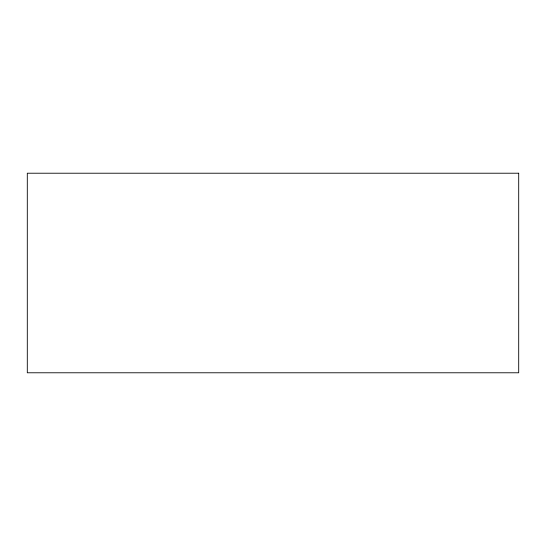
<?xml version="1.0" encoding="UTF-8"?>
<svg xmlns="http://www.w3.org/2000/svg" width="546" height="546" viewBox="0 0 546 546"><rect width="100%" height="100%" fill="white"/><g stroke="black" fill="none" stroke-linecap="round" stroke-linejoin="round"><path stroke-width="0.82" d="M518.7 173.219L27.3 173.219L27.3 372.782L518.7 372.782L518.7 173.219"/></g></svg>
